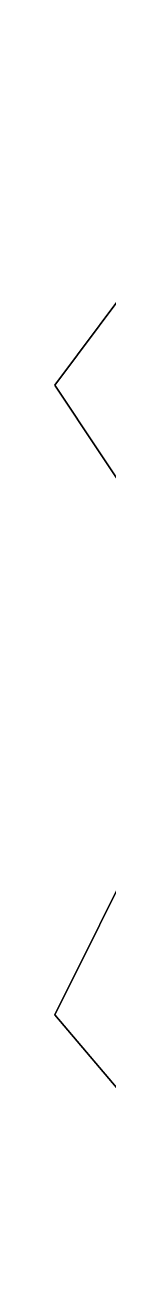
# Model space of a CAD drawing. Header units: metres. Extents: x -4.19 to 4.19, y -6.6 to 2.07.
# Drawn here: x -1.274 to -1.223, y -3.533 to -2.308 of the extents above; entities that cross this region are included whole.
import ezdxf

# ---------------------------------------------------------------- set-up
doc = ezdxf.new("R2010")
doc.units = ezdxf.units.M

msp = doc.modelspace()

# ---------------------------------------------------------------- linework, layer by layer
at = {"layer": 'Fin 4'}
for points in [[(-1.2745, -2.6575, 0.0355), (-1.012, -2.3075, -0.0345), (-1.012, -2.3075, 0.0355)], [(-1.2745, -2.6575, 0.0355), (-1.2745, -2.6575, -0.0345), (-1.012, -2.3075, -0.0345)], [(-1.012, -2.3075, 0.0355), (-1.0995, -2.92, 0.0355), (-1.2745, -2.6575, 0.0355)], [(-1.012, -2.3075, -0.0345), (-1.2745, -2.6575, -0.0345), (-1.0995, -2.92, -0.0345)], [(-1.0995, -2.92, 0.0355), (-1.2745, -2.6575, -0.0345), (-1.2745, -2.6575, 0.0355)], [(-1.0995, -2.92, 0.0355), (-1.0995, -2.92, -0.0345), (-1.2745, -2.6575, -0.0345)], [(-1.2745, -3.27, 0.0355), (-1.0995, -2.92, -0.0345), (-1.0995, -2.92, 0.0355)], [(-1.2745, -3.27, 0.0355), (-1.2745, -3.27, -0.0345), (-1.0995, -2.92, -0.0345)], [(-1.0509, -3.5325, 0.0355), (-1.2745, -3.27, 0.0355), (-1.0995, -2.92, 0.0355)], [(-1.0509, -3.5325, -0.0345), (-1.0995, -2.92, -0.0345), (-1.2745, -3.27, -0.0345)], [(-1.0509, -3.5325, 0.0355), (-1.2745, -3.27, -0.0345), (-1.2745, -3.27, 0.0355)], [(-1.0509, -3.5325, 0.0355), (-1.0509, -3.5325, -0.0345), (-1.2745, -3.27, -0.0345)]]:
    msp.add_3dface(points, dxfattribs=at)

doc.saveas('drawing.dxf')
